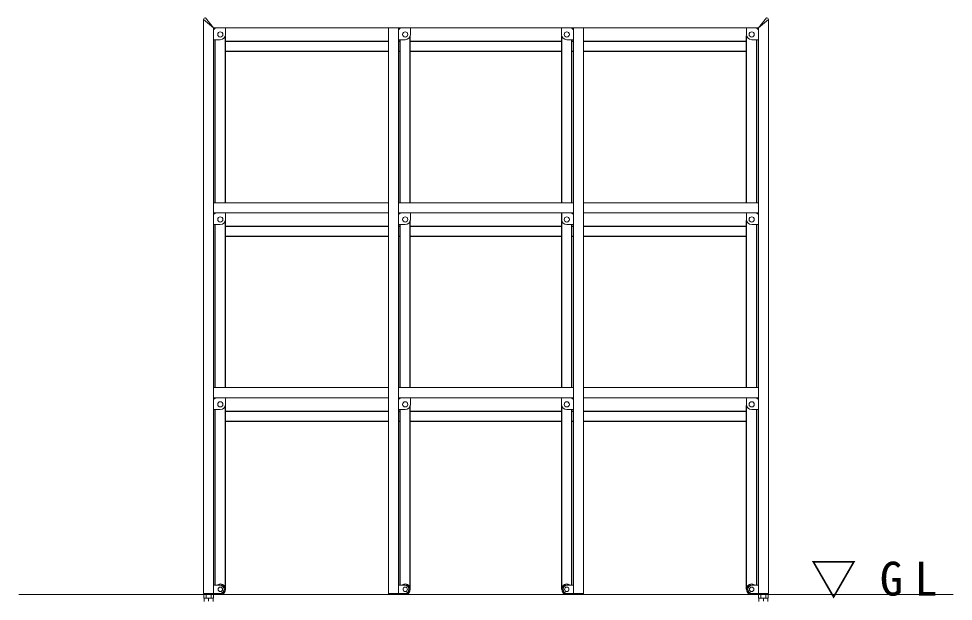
# Model space of a CAD drawing. Units: millimetres, scale not verified. Extents: x -19540 to 0, y -2746 to 13350.
# Drawn here: x -12394 to -9867, y 3040 to 4615 of the extents above; entities that cross this region are included whole.
import ezdxf

# ---------------------------------------------------------------- set-up
doc = ezdxf.new("R2010")
doc.units = ezdxf.units.MM
doc.layers.add('線', color=7, linetype='Continuous', lineweight=13)
doc.layers.add('補助', color=2, linetype='Continuous', lineweight=13)
doc.styles.add('ＭＳ ゴシック', font='')
doc.styles.get('ＭＳ ゴシック').set_extended_font_data('MS Gothic')

msp = doc.modelspace()

# ---------------------------------------------------------------- linework, layer by layer
at = {"layer": '線'}
for p, q in [((-11866.769, 4590.722), (-11893.969, 4612.922)), ((-11893.969, 3061.022), (-11893.969, 4612.922)), ((-11888.969, 4617.922), (-11866.769, 4590.722)), ((-10371.769, 4617.922), (-10393.969, 4590.722)), ((-10393.969, 4590.722), (-10366.769, 4612.922)), ((-10366.769, 3061.022), (-10366.769, 4612.922)), ((-11861.769, 4590.722), (-11866.769, 4585.722)), ((-10393.969, 4590.722), (-11866.769, 4590.722)), ((-11866.769, 3061.022), (-11866.769, 4590.722)), ((-11866.769, 4585.722), (-11866.769, 4558.722)), ((-11834.769, 4590.722), (-11861.769, 4590.722)), ((-11834.769, 4590.722), (-11834.769, 4572.722)), ((-11393.969, 3058.722), (-11393.969, 4590.722)), ((-11361.769, 4590.722), (-11366.769, 4585.722)), ((-11366.769, 3058.722), (-11366.769, 4590.722)), ((-11366.769, 4585.722), (-11366.769, 4558.722)), ((-11334.769, 4590.722), (-11361.769, 4590.722)), ((-11334.769, 4590.722), (-11334.769, 4572.722)), ((-10925.969, 4590.722), (-10925.969, 4572.722)), ((-10925.969, 4590.722), (-10898.969, 4590.722)), ((-10898.969, 4590.722), (-10893.969, 4585.722)), ((-10893.969, 3058.722), (-10893.969, 4590.722)), ((-10893.969, 4585.722), (-10893.969, 4558.722)), ((-10866.769, 3058.722), (-10866.769, 4590.722)), ((-10425.969, 4590.722), (-10425.969, 4572.722)), ((-10425.969, 4590.722), (-10398.969, 4590.722)), ((-10398.969, 4590.722), (-10393.969, 4585.722)), ((-10393.969, 3061.022), (-10393.969, 4590.722)), ((-10393.969, 4585.722), (-10393.969, 4558.722)), ((-11848.769, 4558.722), (-11866.769, 4558.722)), ((-11348.769, 4558.722), (-11366.769, 4558.722)), ((-10911.969, 4558.722), (-10893.969, 4558.722)), ((-10411.969, 4558.722), (-10393.969, 4558.722)), ((-11393.969, 4117.922), (-11866.769, 4117.922)), ((-10893.969, 4117.922), (-11366.769, 4117.922)), ((-10393.969, 4117.922), (-10866.769, 4117.922)), ((-11861.769, 4090.722), (-11866.769, 4085.722)), ((-11393.969, 4090.722), (-11866.769, 4090.722)), ((-11866.769, 4085.722), (-11866.769, 4058.722)), ((-11834.769, 4090.722), (-11861.769, 4090.722)), ((-11834.769, 4090.722), (-11834.769, 4072.722)), ((-11361.769, 4090.722), (-11366.769, 4085.722)), ((-10893.969, 4090.722), (-11366.769, 4090.722)), ((-11366.769, 4085.722), (-11366.769, 4058.722)), ((-11334.769, 4090.722), (-11361.769, 4090.722)), ((-11334.769, 4090.722), (-11334.769, 4072.722)), ((-10925.969, 4090.722), (-10925.969, 4072.722)), ((-10925.969, 4090.722), (-10898.969, 4090.722)), ((-10898.969, 4090.722), (-10893.969, 4085.722)), ((-10893.969, 4085.722), (-10893.969, 4058.722)), ((-10393.969, 4090.722), (-10866.769, 4090.722)), ((-10425.969, 4090.722), (-10425.969, 4072.722)), ((-10425.969, 4090.722), (-10398.969, 4090.722)), ((-10398.969, 4090.722), (-10393.969, 4085.722)), ((-10393.969, 4085.722), (-10393.969, 4058.722)), ((-11848.769, 4058.722), (-11866.769, 4058.722)), ((-11348.769, 4058.722), (-11366.769, 4058.722)), ((-10911.969, 4058.722), (-10893.969, 4058.722)), ((-10411.969, 4058.722), (-10393.969, 4058.722)), ((-11393.969, 3617.922), (-11866.769, 3617.922)), ((-10893.969, 3617.922), (-11366.769, 3617.922)), ((-10393.969, 3617.922), (-10866.769, 3617.922)), ((-11861.769, 3590.722), (-11866.769, 3585.722)), ((-11393.969, 3590.722), (-11866.769, 3590.722)), ((-11834.769, 3590.722), (-11861.769, 3590.722)), ((-11834.769, 3590.722), (-11834.769, 3572.722)), ((-11361.769, 3590.722), (-11366.769, 3585.722)), ((-10893.969, 3590.722), (-11366.769, 3590.722)), ((-11362.369, 3590.122), (-11362.369, 3590.722)), ((-11334.769, 3590.722), (-11361.769, 3590.722)), ((-11334.769, 3590.722), (-11334.769, 3572.722)), ((-10925.969, 3590.722), (-10925.969, 3572.722)), ((-10925.969, 3590.722), (-10898.969, 3590.722)), ((-10898.969, 3590.722), (-10893.969, 3585.722)), ((-10393.969, 3590.722), (-10866.769, 3590.722)), ((-10425.969, 3590.722), (-10425.969, 3572.722)), ((-10425.969, 3590.722), (-10398.969, 3590.722)), ((-10398.969, 3590.722), (-10393.969, 3585.722)), ((-11866.769, 3585.722), (-11866.769, 3558.722)), ((-11366.769, 3585.722), (-11366.769, 3558.722)), ((-10893.969, 3585.722), (-10893.969, 3558.722)), ((-10393.969, 3585.722), (-10393.969, 3558.722)), ((-11848.769, 3558.722), (-11866.769, 3558.722)), ((-11348.769, 3558.722), (-11366.769, 3558.722)), ((-10911.969, 3558.722), (-10893.969, 3558.722)), ((-10411.969, 3558.722), (-10393.969, 3558.722)), ((-11866.769, 3083.722), (-11866.769, 3061.722)), ((-11866.769, 3083.722), (-11849.769, 3083.722)), ((-11366.769, 3083.722), (-11366.769, 3061.722)), ((-11366.769, 3083.722), (-11349.769, 3083.722)), ((-10893.969, 3083.722), (-10910.969, 3083.722)), ((-10893.969, 3083.722), (-10893.969, 3061.722)), ((-10393.969, 3083.722), (-10410.969, 3083.722)), ((-10393.969, 3083.722), (-10393.969, 3061.722)), ((-12393.969, 3059.123), (-9866.769, 3059.123)), ((-11866.769, 3061.022), (-11893.969, 3061.022)), ((-11893.744, 3049.003), (-11893.744, 3061.022)), ((-11887.057, 3049.003), (-11887.057, 3061.022)), ((-11873.682, 3049.003), (-11873.682, 3061.022)), ((-11866.994, 3049.003), (-11866.994, 3061.022)), ((-11866.769, 3061.722), (-11849.769, 3061.722)), ((-11366.769, 3061.022), (-11393.969, 3061.022)), ((-11366.769, 3058.722), (-11393.969, 3058.722)), ((-11366.769, 3061.722), (-11349.769, 3061.722)), ((-10893.969, 3061.722), (-10910.969, 3061.722)), ((-10866.769, 3061.022), (-10893.969, 3061.022)), ((-10866.769, 3058.722), (-10893.969, 3058.722)), ((-10393.969, 3061.722), (-10410.969, 3061.722)), ((-10366.769, 3061.022), (-10393.969, 3061.022)), ((-10393.744, 3049.003), (-10393.744, 3061.022)), ((-10387.057, 3049.003), (-10387.057, 3061.022)), ((-10373.682, 3049.003), (-10373.682, 3061.022)), ((-10366.994, 3049.003), (-10366.994, 3061.022)), ((-11891.952, 3048.522), (-11893.744, 3049.003)), ((-11892.369, 3048.923), (-11892.369, 3039.423)), ((-11892.369, 3048.923), (-11868.369, 3048.923)), ((-11891.952, 3048.522), (-11868.786, 3048.522)), ((-11888.849, 3048.522), (-11887.057, 3049.003)), ((-11885.265, 3048.522), (-11887.057, 3049.003)), ((-11880.369, 3048.923), (-11880.369, 3040.283)), ((-11875.474, 3048.522), (-11873.682, 3049.003)), ((-11871.89, 3048.522), (-11873.682, 3049.003)), ((-11868.786, 3048.522), (-11866.994, 3049.003)), ((-11868.369, 3048.923), (-11868.369, 3039.423)), ((-10393.744, 3049.003), (-10366.994, 3049.003)), ((-10391.952, 3048.522), (-10393.744, 3049.003)), ((-10392.369, 3048.923), (-10392.369, 3039.423)), ((-10392.369, 3048.923), (-10368.369, 3048.923)), ((-10391.952, 3048.522), (-10368.786, 3048.522)), ((-10388.849, 3048.522), (-10387.057, 3049.003)), ((-10385.265, 3048.522), (-10387.057, 3049.003)), ((-10380.369, 3048.923), (-10380.369, 3040.283)), ((-10375.474, 3048.522), (-10373.682, 3049.003)), ((-10371.89, 3048.522), (-10373.682, 3049.003)), ((-10368.786, 3048.522), (-10366.994, 3049.003)), ((-10368.369, 3048.923), (-10368.369, 3039.423))]:
    msp.add_line(p, q, dxfattribs=at)
at = {"layer": '線', "color": 2, "lineweight": 25}
for p, q in [((-11862.369, 4117.922), (-11862.369, 4558.722)), ((-11835.169, 4117.922), (-11835.169, 4569.4)), ((-11835.169, 4554.722), (-11393.969, 4554.722)), ((-11366.769, 4554.722), (-11362.369, 4554.722)), ((-11362.369, 4117.922), (-11362.369, 4558.722)), ((-11335.169, 4117.922), (-11335.169, 4569.4)), ((-11335.169, 4554.722), (-10925.569, 4554.722)), ((-10925.569, 4117.922), (-10925.569, 4569.4)), ((-10898.369, 4117.922), (-10898.369, 4558.722)), ((-10898.369, 4554.722), (-10893.969, 4554.722)), ((-10866.769, 4554.722), (-10425.569, 4554.722)), ((-10425.569, 4117.922), (-10425.569, 4569.4)), ((-10398.369, 4117.922), (-10398.369, 4558.722)), ((-11835.169, 4527.522), (-11393.969, 4527.522)), ((-11366.769, 4527.522), (-11362.369, 4527.522)), ((-11335.169, 4527.522), (-10925.569, 4527.522)), ((-10898.369, 4527.522), (-10893.969, 4527.522)), ((-10866.769, 4527.522), (-10425.569, 4527.522)), ((-11835.169, 3617.922), (-11835.169, 4069.4)), ((-11335.169, 3617.922), (-11335.169, 4069.4)), ((-10925.569, 3617.922), (-10925.569, 4090.722)), ((-10425.569, 3617.922), (-10425.569, 4069.4)), ((-11862.369, 3617.922), (-11862.369, 4058.722)), ((-11835.169, 4054.723), (-11393.969, 4054.723)), ((-11366.769, 4054.723), (-11362.369, 4054.723)), ((-11362.369, 3617.922), (-11362.369, 4058.722)), ((-11335.169, 4054.723), (-10925.569, 4054.723)), ((-10898.369, 3617.922), (-10898.369, 4058.722)), ((-10898.369, 4054.723), (-10893.969, 4054.723)), ((-10866.769, 4054.723), (-10425.569, 4054.723)), ((-10398.369, 3617.922), (-10398.369, 4058.722)), ((-11835.169, 4027.523), (-11393.969, 4027.523)), ((-11366.769, 4027.523), (-11362.369, 4027.523)), ((-11335.169, 4027.523), (-10925.569, 4027.523)), ((-10898.369, 4027.523), (-10893.969, 4027.523)), ((-10866.769, 4027.523), (-10425.569, 4027.523)), ((-11835.169, 3072.723), (-11835.169, 3569.4)), ((-11335.169, 3072.723), (-11335.169, 3569.4)), ((-10925.569, 3072.723), (-10925.569, 3569.4)), ((-10425.569, 3072.723), (-10425.569, 3569.4)), ((-11862.369, 3083.722), (-11862.369, 3558.722)), ((-11835.169, 3554.723), (-11393.969, 3554.723)), ((-11366.769, 3554.723), (-11362.369, 3554.723)), ((-11362.369, 3083.722), (-11362.369, 3558.722)), ((-11335.169, 3554.723), (-10925.569, 3554.723)), ((-10898.369, 3083.722), (-10898.369, 3558.722)), ((-10898.369, 3554.723), (-10893.969, 3554.723)), ((-10866.769, 3554.723), (-10425.569, 3554.723)), ((-10398.369, 3083.722), (-10398.369, 3558.722)), ((-11835.169, 3527.523), (-11393.969, 3527.523)), ((-11366.769, 3527.523), (-11362.369, 3527.523)), ((-11335.169, 3527.523), (-10925.569, 3527.523)), ((-10898.369, 3527.523), (-10893.969, 3527.523)), ((-10866.769, 3527.523), (-10425.569, 3527.523))]:
    msp.add_line(p, q, dxfattribs=at)
at = {"layer": '線'}
for centre, radius in [((-11848.769, 4572.722), 7), ((-11348.769, 4572.722), 7), ((-10911.969, 4572.722), 7), ((-10411.969, 4572.722), 7), ((-11848.769, 4072.722), 7), ((-11348.769, 4072.722), 7), ((-10911.969, 4072.722), 7), ((-10411.969, 4072.722), 7), ((-11848.769, 3572.722), 7), ((-11348.769, 3572.722), 7), ((-10911.969, 3572.722), 7), ((-10411.969, 3572.722), 7), ((-11848.769, 3072.722), 6), ((-11348.769, 3072.722), 6), ((-10911.969, 3072.722), 6), ((-10411.969, 3072.722), 6)]:
    msp.add_circle(centre, radius, dxfattribs=at)
for centre, radius, start, end in [((-11888.969, 4612.922), 5, 90, 180), ((-10371.769, 4612.922), 5, 0, 90), ((-11848.769, 4572.722), 14, 270, 0), ((-11348.769, 4572.722), 14, 270, 0), ((-10911.969, 4572.722), 14, 180, 270), ((-10411.969, 4572.722), 14, 180, 270), ((-11848.769, 4072.722), 14, 270, 0), ((-11348.769, 4072.722), 14, 270, 0), ((-10911.969, 4072.722), 14, 180, 270), ((-10411.969, 4072.722), 14, 180, 270), ((-11848.769, 3572.722), 14, 270, 0), ((-11348.769, 3572.722), 14, 270, 0), ((-10911.969, 3572.722), 14, 180, 270), ((-10411.969, 3572.722), 14, 180, 270), ((-11849.769, 3072.722), 11, 270, 90), ((-11349.769, 3072.722), 11, 270, 90), ((-10910.969, 3072.722), 11, 90, 270), ((-10410.969, 3072.722), 11, 90, 270)]:
    msp.add_arc(centre, radius, start, end, dxfattribs=at)
at = {"layer": '線', "color": 2, "lineweight": 25}
for centre, start, end in [((-11848.769, 3072.723), 233.98172, 126.01943), ((-11348.769, 3072.723), 233.98187, 126.01958), ((-10911.969, 3072.723), 53.98042, 306.01813), ((-10411.969, 3072.723), 53.98057, 306.01828)]:
    msp.add_arc(centre, 13.6, start, end, dxfattribs=at)

# ---------------------------------------------------------------- texts
at = {"layer": '補助', "insert": (-10252.947, 3047.456), "char_height": 91.64, "attachment_point": 7, "style": 'ＭＳ ゴシック'}
msp.add_mtext('\\T1.5;▽GL', dxfattribs=at)

doc.saveas('drawing.dxf')
